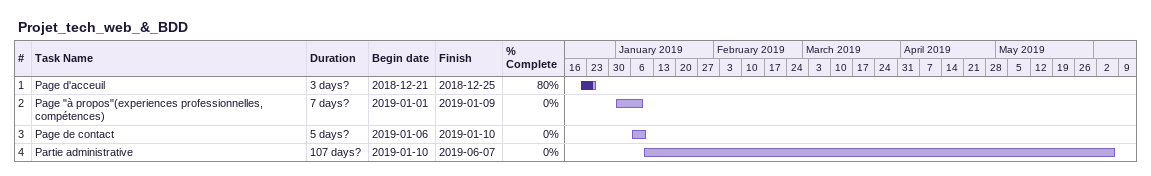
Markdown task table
Projet_tech_web_&_BDD

| ID | Task | Duration | Start | Finish | % complete |
|---|---|---|---|---|---|
| 1 | Page d'acceuil | 3d? | 2018-12-21 | 2018-12-25 | 80 |
| 2 | Page "à propos"(experiences professionnelles, compétences) | 7d? | 2019-01-01 | 2019-01-09 | 0 |
| 3 | Page de contact | 5d? | 2019-01-06 | 2019-01-10 | 0 |
| 4 | Partie administrative | 107d? | 2019-01-10 | 2019-06-07 | 0 |
